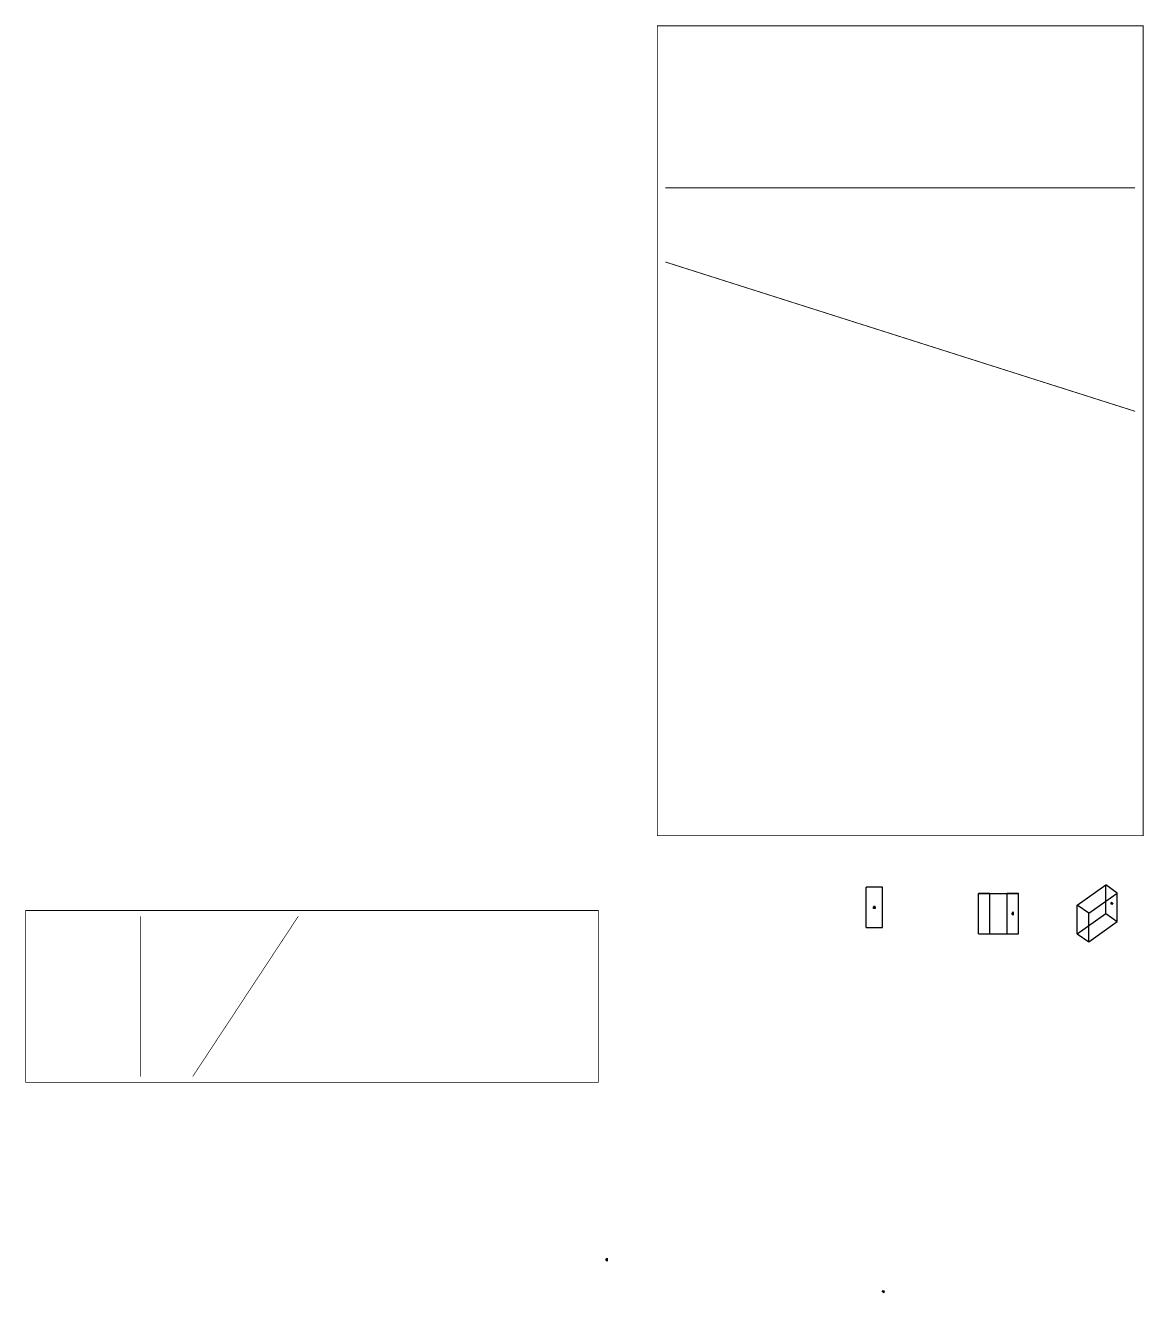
# Model space of a CAD drawing. Extents: x -771 to 1419, y -630 to 1115.
# Drawn here: x -771 to 610, y -483 to 1082 of the extents above; entities that cross this region are included whole.
import ezdxf

# ---------------------------------------------------------------- set-up
doc = ezdxf.new("R2010")
doc.units = 0
doc.layers.add('EL_DEVICE', color=1, linetype='Continuous', lineweight=40)

# ---------------------------------------------------------------- blocks, each defined once
blk = doc.blocks.new('FIX')
at = {"layer": 'EL_DEVICE'}
for p, q in [((-1, 0), (1, 0)), ((0, 1), (0, -1))]:
    blk.add_line(p, q, dxfattribs=at)
blk = doc.blocks.new('testbox')
for p, q in [((20, 50), (0, 50)), ((0, 0), (0, 50)), ((20, 50, 50), (0, 50, 50)), ((0, 0, 50), (0, 50, 50)), ((0, 50, 50), (0, 50)), ((20, 50), (0, 50)), ((0, 0), (0, 50)), ((20, 50, 50), (0, 50, 50)), ((0, 0, 50), (0, 50, 50)), ((0, 50, 50), (0, 50)), ((20, 0), (20, 50)), ((20, 0, 50), (20, 50, 50)), ((20, 50, 50), (20, 50)), ((20, 0), (20, 50)), ((20, 0, 50), (20, 50, 50)), ((20, 50, 50), (20, 50)), ((0, 0), (20, 0)), ((0, 0, 50), (20, 0, 50)), ((0, 0, 50), (0, 0)), ((0, 0), (20, 0)), ((0, 0, 50), (20, 0, 50)), ((0, 0, 50), (0, 0)), ((20, 0, 50), (20, 0)), ((20, 0, 50), (20, 0))]:
    blk.add_line(p, q)
at = {"xscale": 1.968503937, "yscale": 1.968503937, "zscale": 1.968503937}
blk.add_blockref('FIX', (10, 25), dxfattribs=at)

msp = doc.modelspace()

# ---------------------------------------------------------------- linework, layer by layer
msp.add_lwpolyline([(9.6, 81.9, 1, 1, 0), (609.6, 81.9, 1, 1, 0), (609.6, 1081.9, 1, 1, 0), (9.6, 1081.9, 1, 1, 0)], format="xyseb", close=True)
for points in [[(19.6, 881.9, 1, 1, 0), (599.6, 881.9, 1, 1, 0)], [(19.6, 790.3, 1, 1, 0), (599.6, 605.9, 1, 1, 0)]]:
    msp.add_lwpolyline(points, format="xyseb")
at = {"extrusion": (0.707107, 0, 0.707107), "elevation": -7.3}
msp.add_lwpolyline([(-222.5, 81.9, 1, 1, 0), (-10.4, 81.9, 1, 1, 0), (-10.4, 1081.9, 1, 1, 0), (-222.5, 1081.9, 1, 1, 0)], format="xyseb", close=True, dxfattribs=at)
for points in [[(-215.4, 881.9, 1, 1, 0), (-17.5, 881.9, 1, 1, 0)], [(-215.4, 790.3, 1, 1, 0), (-17.5, 605.9, 1, 1, 0)]]:
    msp.add_lwpolyline(points, format="xyseb", dxfattribs=at)

# ---------------------------------------------------------------- block references
msp.add_blockref('testbox', (267.6, -31.5))
at = {"extrusion": (-0.707107, -0.5, 0.5), "rotation": 35.2643896828}
msp.add_blockref('testbox', (336.9, 235.4, -385.9), dxfattribs=at)
at = {"extrusion": (-0.707107, 0, 0.707107), "rotation": 90}
msp.add_blockref('testbox', (39.2, 312.5, -311.8), dxfattribs=at)
at = {"xscale": 1.968503937, "yscale": 1.968503937, "zscale": 1.968503937}
msp.add_blockref('FIX', (277.6, -6.5), dxfattribs=at)
at = {"extrusion": (-0.707107, 0, 0.707107), "xscale": 1.968503937, "yscale": 1.968503937, "zscale": 1.968503937, "rotation": 90}
msp.add_blockref('FIX', (441.4, -49.2, 25.5), dxfattribs=at)
at = {"extrusion": (-0.707107, -0.5, 0.5), "xscale": 1.968503937, "yscale": 1.968503937, "zscale": 1.968503937, "rotation": 302.2251926008}
msp.add_blockref('FIX', (559.5, -33.6, 29), dxfattribs=at)

doc.saveas('drawing.dxf')
